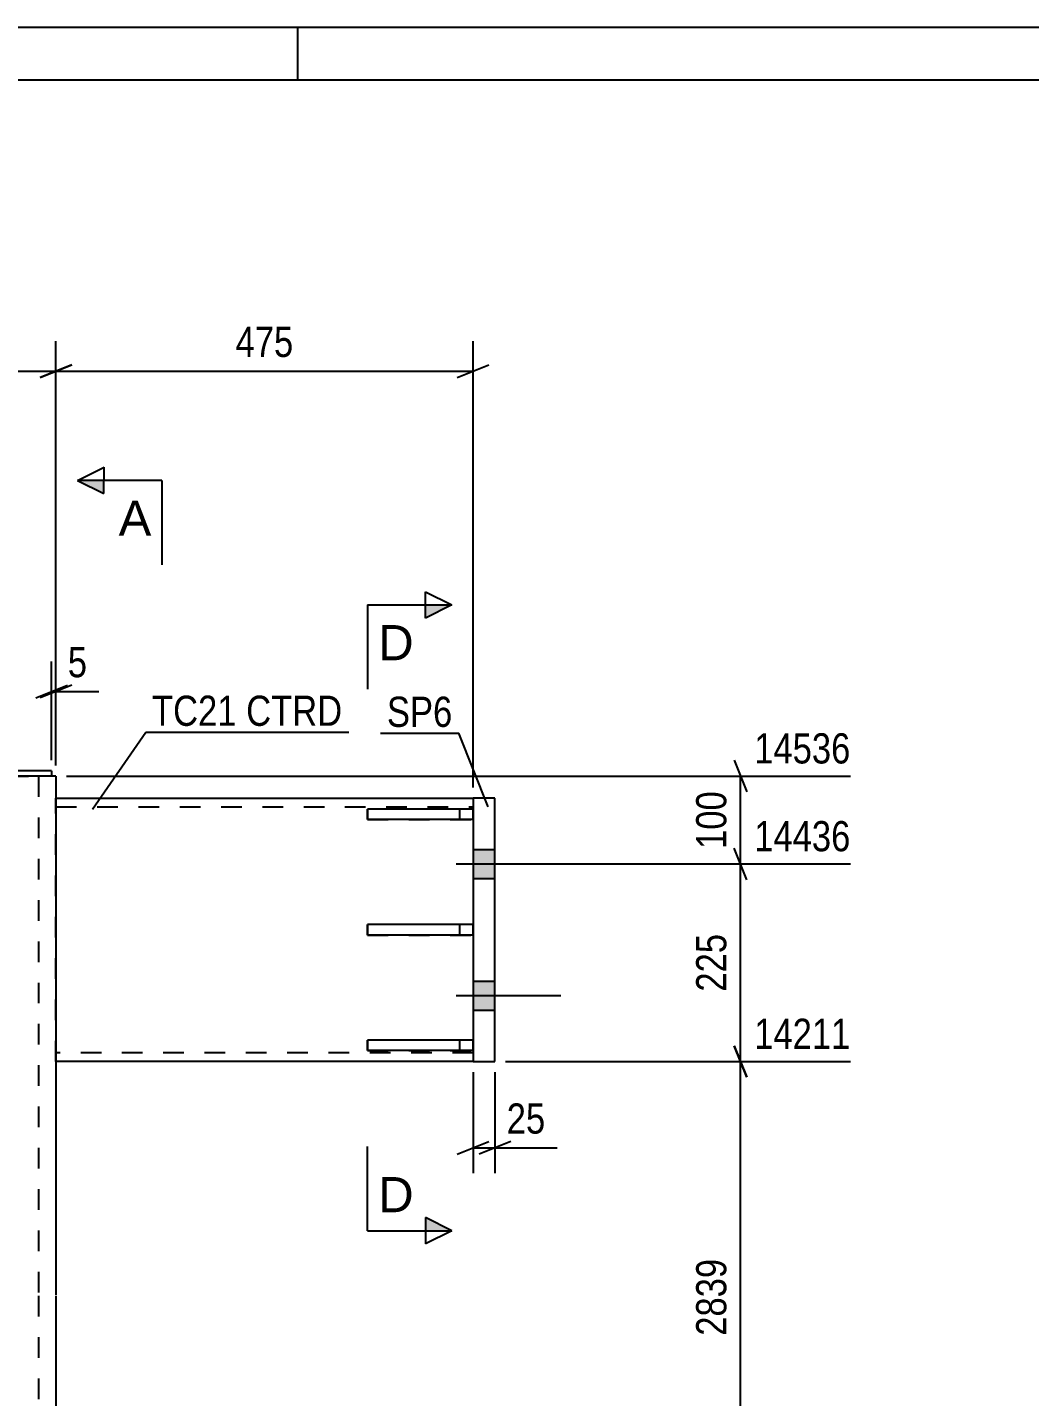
# Model space of a CAD drawing. Header units: millimetres. Extents: x -130 to 464, y -183 to 237.
# Drawn here: x 18.1 to 113.2, y 107.1 to 237 of the extents above; entities that cross this region are included whole.
import ezdxf

# ---------------------------------------------------------------- set-up
doc = ezdxf.new("R2010")
doc.units = ezdxf.units.MM
doc.linetypes.add('DXK_LINE_DOT2', pattern=[3.9198, 1.9599, -1.9599])
doc.styles.add('Arial', font='ARIAL.TTF', dxfattribs={"height": 0.2})
doc.styles.add('Arial Narrow', font='ARIALN.TTF', dxfattribs={"height": 0.2})

# ---------------------------------------------------------------- blocks, each defined once
blk = doc.blocks.new('Unknown-284929020-1134')
at = {"color": 5, "linetype": 'Continuous'}
for p, q in [((463.79, 237.02), (-130.21, 237.02)), ((43.79, 232.02), (43.79, 237.02)), ((458.79, 232.02), (-125.21, 232.02))]:
    blk.add_line(p, q, dxfattribs=at)
blk = doc.blocks.new('Part-284929020-1264 - 1225')
at = {"color": 7, "linetype": 'DXK_LINE_DOT2'}
for p, q in [((60.42, 162.85), (50.42, 162.85)), ((50.42, 162.85), (50.42, 161.85)), ((59.17, 161.85), (59.17, 162.85)), ((60.42, 161.85), (60.42, 162.85)), ((50.42, 161.85), (60.42, 161.85))]:
    blk.add_line(p, q, dxfattribs=at)
blk = doc.blocks.new('Bolt-284929020-1229 - 1225')
at = {"linetype": 'Continuous'}
for points in [[(60.42, 159.02), (60.42, 156.27), (62.5, 156.27), (62.5, 159.02)], [(60.42, 159.02), (60.42, 156.27), (62.5, 156.27), (62.5, 159.02)], [(60.42, 146.52), (60.42, 143.77), (62.5, 143.77), (62.5, 146.52)], [(60.42, 146.52), (60.42, 143.77), (62.5, 143.77), (62.5, 146.52)]]:
    blk.add_hatch(color=1, dxfattribs=at).paths.add_polyline_path(points)
at = {"color": 1, "linetype": 'Continuous'}
for p, q in [((60.42, 159.02), (62.5, 159.02)), ((60.42, 159.02), (62.5, 159.02)), ((58.83, 157.65), (68.75, 157.65)), ((58.83, 157.65), (68.75, 157.65)), ((60.42, 156.27), (62.5, 156.27)), ((60.42, 156.27), (62.5, 156.27)), ((60.42, 146.52), (62.5, 146.52)), ((60.42, 146.52), (62.5, 146.52)), ((58.83, 145.15), (68.75, 145.15)), ((58.83, 145.15), (68.75, 145.15)), ((60.42, 143.77), (62.5, 143.77)), ((60.42, 143.77), (62.5, 143.77))]:
    blk.add_line(p, q, dxfattribs=at)
blk = doc.blocks.new('Part-284929020-1370 - 1225')
at = {"color": 2, "linetype": 'Continuous'}
for p, q in [((20.83, 163.9), (60.42, 163.9)), ((60.42, 138.9), (20.83, 138.9))]:
    blk.add_line(p, q, dxfattribs=at)
at = {"color": 7, "linetype": 'DXK_LINE_DOT2'}
for p, q in [((20.83, 138.9), (20.83, 163.9)), ((60.42, 163.9), (60.42, 138.9)), ((20.83, 163.06), (60.42, 163.06)), ((60.42, 139.73), (20.83, 139.73))]:
    blk.add_line(p, q, dxfattribs=at)
blk = doc.blocks.new('Part-284929020-1233 - 1225')
at = {"color": 2, "linetype": 'Continuous'}
for p, q in [((19.02, 165.98), (-19.02, 165.98)), ((20.83, 165.98), (20.42, 165.98)), ((20.83, 165.98), (20.83, 116.77)), ((20.83, 116.67), (20.83, 29.27))]:
    blk.add_line(p, q, dxfattribs=at)
at = {"color": 7, "linetype": 'DXK_LINE_DOT2'}
for p, q in [((20.42, 165.98), (18.68, 165.98)), ((19.17, 165.98), (19.17, 116.77)), ((19.17, 116.67), (19.17, 29.27))]:
    blk.add_line(p, q, dxfattribs=at)
blk = doc.blocks.new('Part-284929020-1385 - 1225')
at = {"color": 2, "linetype": 'Continuous'}
for p, q in [((-20.42, 166.48), (-3.17, 166.48)), ((-20.42, 166.48), (-20.42, 165.98)), ((20.42, 166.48), (3.16, 166.48)), ((20.42, 166.48), (20.42, 165.98)), ((-20.42, 165.98), (-19.02, 165.98)), ((20.42, 165.98), (19.02, 165.98))]:
    blk.add_line(p, q, dxfattribs=at)
at = {"color": 7, "linetype": 'DXK_LINE_DOT2'}
for p, q in [((-3.17, 166.48), (3.16, 166.48)), ((-19.02, 165.98), (19.02, 165.98))]:
    blk.add_line(p, q, dxfattribs=at)
blk = doc.blocks.new('Part-284929020-1262 - 1225')
at = {"color": 7, "linetype": 'DXK_LINE_DOT2'}
for p, q in [((60.42, 151.9), (50.42, 151.9)), ((50.42, 151.9), (50.42, 150.9)), ((50.42, 150.9), (60.42, 150.9)), ((59.17, 150.9), (59.17, 151.9)), ((60.42, 150.9), (60.42, 151.9))]:
    blk.add_line(p, q, dxfattribs=at)
blk = doc.blocks.new('Part-284929020-1263 - 1225')
at = {"color": 7, "linetype": 'DXK_LINE_DOT2'}
for p, q in [((60.42, 140.94), (50.42, 140.94)), ((50.42, 140.94), (50.42, 139.94)), ((59.17, 139.94), (59.17, 140.94)), ((60.42, 139.94), (60.42, 140.94)), ((50.42, 139.94), (60.42, 139.94))]:
    blk.add_line(p, q, dxfattribs=at)
blk = doc.blocks.new('Part-284929020-1265 - 1225')
at = {"color": 2, "linetype": 'Continuous'}
for p, q in [((60.42, 151.9), (50.42, 151.9)), ((50.42, 150.9), (50.42, 151.9)), ((60.42, 150.9), (50.42, 150.9)), ((60.42, 151.9), (60.42, 150.9))]:
    blk.add_line(p, q, dxfattribs=at)
at = {"color": 7, "linetype": 'DXK_LINE_DOT2'}
blk.add_line((59.17, 150.9), (59.17, 151.9), dxfattribs=at)
blk = doc.blocks.new('Part-284929020-1266 - 1225')
at = {"color": 2, "linetype": 'Continuous'}
for p, q in [((60.42, 140.94), (50.42, 140.94)), ((50.42, 139.94), (50.42, 140.94)), ((60.42, 140.94), (60.42, 139.94)), ((60.42, 139.94), (50.42, 139.94))]:
    blk.add_line(p, q, dxfattribs=at)
at = {"color": 7, "linetype": 'DXK_LINE_DOT2'}
blk.add_line((59.17, 139.94), (59.17, 140.94), dxfattribs=at)
blk = doc.blocks.new('Part-284929020-1267 - 1225')
at = {"color": 2, "linetype": 'Continuous'}
for p, q in [((60.42, 162.85), (50.42, 162.85)), ((50.42, 161.85), (50.42, 162.85)), ((60.42, 162.85), (60.42, 161.85)), ((60.42, 161.85), (50.42, 161.85))]:
    blk.add_line(p, q, dxfattribs=at)
at = {"color": 7, "linetype": 'DXK_LINE_DOT2'}
blk.add_line((59.17, 161.85), (59.17, 162.85), dxfattribs=at)
blk = doc.blocks.new('Part-284929020-1420 - 1225')
at = {"color": 2, "linetype": 'Continuous'}
for p, q in [((60.42, 163.9), (60.42, 138.9)), ((62.5, 163.9), (60.42, 163.9)), ((62.5, 138.9), (62.5, 163.9)), ((60.42, 138.9), (62.5, 138.9))]:
    blk.add_line(p, q, dxfattribs=at)
blk = doc.blocks.new('StraightDimension-284929020-1668 - 1225')
at = {"color": 7, "linetype": 'Continuous'}
for p, q in [((86.41, 156.15), (85.21, 159.15)), ((67.67, 157.65), (96.25, 157.65)), ((85.81, 138.9), (85.81, 157.65)), ((85.21, 140.4), (86.41, 137.4)), ((63.5, 138.9), (96.25, 138.9))]:
    blk.add_line(p, q, dxfattribs=at)
at = {"color": 0}
blk.add_wipeout([(85.06, 151.61), (80.86, 151.61), (80.86, 144.93), (85.06, 144.93)], dxfattribs=at)
at = {"color": 3, "style": 'Arial Narrow'}
blk.add_text('225', height=2.863, rotation=90.0002, dxfattribs=at).set_placement((84.46, 145.53))
at = {"color": 0, "linetype": 'Continuous'}
blk.add_wipeout([(96.85, 158.25), (96.85, 162.45), (86.51, 162.45), (86.51, 158.25)], dxfattribs=at)
at = {"color": 3, "linetype": 'Continuous', "style": 'Arial Narrow'}
blk.add_text('14436', height=2.863, dxfattribs=at).set_placement((87.11, 158.85))
blk = doc.blocks.new('StraightDimension-284929020-1644 - 1225')
at = {"color": 7, "linetype": 'Continuous'}
for p, q in [((86.41, 137.4), (85.21, 140.4)), ((63.5, 138.9), (96.25, 138.9)), ((85.81, 94.17), (85.81, 138.9)), ((85.21, 95.67), (86.41, 92.67)), ((67.67, 94.17), (96.25, 94.17))]:
    blk.add_line(p, q, dxfattribs=at)
at = {"color": 0}
blk.add_wipeout([(85.06, 120.79), (80.86, 120.79), (80.86, 112.28), (85.06, 112.28)], dxfattribs=at)
at = {"color": 3, "style": 'Arial Narrow'}
blk.add_text('2839', height=2.863, rotation=90.0002, dxfattribs=at).set_placement((84.46, 112.88))
at = {"color": 0, "linetype": 'Continuous'}
blk.add_wipeout([(96.85, 139.5), (96.85, 143.7), (86.51, 143.7), (86.51, 139.5)], dxfattribs=at)
at = {"color": 3, "linetype": 'Continuous', "style": 'Arial Narrow'}
blk.add_text('14211', height=2.863, dxfattribs=at).set_placement((87.11, 140.1))
blk = doc.blocks.new('StraightDimension-284929020-1677 - 1225')
at = {"color": 7, "linetype": 'Continuous'}
for p, q in [((85.21, 167.48), (86.41, 164.48)), ((21.83, 165.98), (96.25, 165.98)), ((85.81, 157.65), (85.81, 165.98)), ((86.41, 156.15), (85.21, 159.15)), ((67.67, 157.65), (96.25, 157.65))]:
    blk.add_line(p, q, dxfattribs=at)
at = {"color": 0, "linetype": 'Continuous'}
blk.add_wipeout([(96.85, 166.58), (96.85, 170.78), (86.51, 170.78), (86.51, 166.58)], dxfattribs=at)
at = {"color": 0}
blk.add_wipeout([(85.06, 165.15), (80.86, 165.15), (80.86, 158.47), (85.06, 158.47)], dxfattribs=at)
at = {"color": 3, "linetype": 'Continuous', "style": 'Arial Narrow'}
blk.add_text('14536', height=2.863, dxfattribs=at).set_placement((87.11, 167.18))
at = {"color": 3, "style": 'Arial Narrow'}
blk.add_text('100', height=2.863, rotation=90.0002, dxfattribs=at).set_placement((84.46, 159.07))
blk = doc.blocks.new('StraightDimension-284929020-1687 - 1225')
at = {"color": 7, "linetype": 'Continuous'}
for p, q in [((60.42, 137.9), (60.42, 128.31)), ((62.5, 137.9), (62.5, 128.31)), ((58.92, 130.11), (61.92, 131.31)), ((64, 131.31), (61, 130.11)), ((60.42, 130.71), (62.5, 130.71)), ((62.5, 130.71), (68.41, 130.71)), ((62.5, 130.71), (68.41, 130.71))]:
    blk.add_line(p, q, dxfattribs=at)
at = {"color": 0}
blk.add_wipeout([(67.88, 131.46), (67.88, 135.66), (63.02, 135.66), (63.02, 131.46)], dxfattribs=at)
at = {"color": 3, "style": 'Arial Narrow'}
blk.add_text('25', height=2.863, dxfattribs=at).set_placement((63.62, 132.06))
blk = doc.blocks.new('StraightDimension-284929020-1704 - 1225')
at = {"color": 7, "linetype": 'Continuous'}
for p, q in [((-20.83, 166.98), (-20.83, 207.25)), ((20.83, 166.98), (20.83, 207.25)), ((-19.33, 205), (-22.33, 203.8)), ((-20.83, 204.4), (20.83, 204.4)), ((19.33, 203.8), (22.33, 205))]:
    blk.add_line(p, q, dxfattribs=at)
at = {"color": 0}
blk.add_wipeout([(3.34, 205.15), (3.34, 209.35), (-3.34, 209.35), (-3.34, 205.15)], dxfattribs=at)
at = {"color": 3, "style": 'Arial Narrow'}
blk.add_text('500', height=2.863, dxfattribs=at).set_placement((-2.74, 205.75))
blk = doc.blocks.new('StraightDimension-284929020-1714 - 1225')
at = {"color": 7, "linetype": 'Continuous'}
for p, q in [((20.83, 166.98), (20.83, 207.25)), ((60.42, 164.9), (60.42, 207.25)), ((22.33, 205), (19.33, 203.8)), ((20.83, 204.4), (60.42, 204.4)), ((58.92, 203.8), (61.92, 205))]:
    blk.add_line(p, q, dxfattribs=at)
at = {"color": 0}
blk.add_wipeout([(43.97, 205.15), (43.97, 209.35), (37.28, 209.35), (37.28, 205.15)], dxfattribs=at)
at = {"color": 3, "style": 'Arial Narrow'}
blk.add_text('475', height=2.863, dxfattribs=at).set_placement((37.88, 205.75))
blk = doc.blocks.new('StraightDimension-284929020-1761 - 1225')
at = {"color": 7, "linetype": 'Continuous'}
for p, q in [((20.42, 167.48), (20.42, 176.86)), ((20.83, 166.98), (20.83, 176.86)), ((18.92, 173.41), (21.92, 174.61)), ((22.33, 174.61), (19.33, 173.41)), ((20.42, 174.01), (20.83, 174.01)), ((20.83, 174.01), (24.91, 174.01)), ((20.83, 174.01), (24.91, 174.01))]:
    blk.add_line(p, q, dxfattribs=at)
at = {"color": 0}
blk.add_wipeout([(24.39, 174.76), (24.39, 178.96), (21.36, 178.96), (21.36, 174.76)], dxfattribs=at)
at = {"color": 3, "style": 'Arial Narrow'}
blk.add_text('5', height=2.86, dxfattribs=at).set_placement((21.96, 175.36))
blk = doc.blocks.new('Mark-284929020-1366 - 1225')
at = {"color": 0}
for points in [[(37.99, 170.75), (37.99, 173.75), (29.95, 173.75), (29.95, 170.75)], [(48.02, 170.75), (48.02, 173.75), (38.89, 173.75), (38.89, 170.75)]]:
    blk.add_wipeout(points, dxfattribs=at)
for points in [[(37.99, 170.75), (37.99, 173.75), (29.95, 173.75), (29.95, 170.75)], [(48.02, 170.75), (48.02, 173.75), (38.89, 173.75), (38.89, 170.75)]]:
    blk.add_wipeout(points, dxfattribs=at)
at = {"color": 30, "linetype": 'Continuous'}
for p, q in [((24.3, 162.84), (29.35, 170.15)), ((29.35, 170.15), (48.62, 170.15))]:
    blk.add_line(p, q, dxfattribs=at)
at = {"color": 3, "style": 'Arial Narrow'}
for s, p in [('TC21', (29.95, 170.75)), ('CTRD', (38.89, 170.75))]:
    blk.add_text(s, height=2.863, dxfattribs=at).set_placement(p)
blk = doc.blocks.new('Mark-284929020-1416 - 1225')
at = {"color": 0}
blk.add_wipeout([(58.46, 170.65), (58.46, 173.65), (52.25, 173.65), (52.25, 170.65)], dxfattribs=at)
blk.add_wipeout([(58.46, 170.65), (58.46, 173.65), (52.25, 173.65), (52.25, 170.65)], dxfattribs=at)
at = {"color": 30, "linetype": 'Continuous'}
for p in [(51.65, 170.05), (61.87, 163.07)]:
    blk.add_line(p, (59.06, 170.05), dxfattribs=at)
at = {"color": 3, "style": 'Arial Narrow'}
blk.add_text('SP6', height=2.863, dxfattribs=at).set_placement((52.25, 170.65))
blk = doc.blocks.new('SectionMark-284929020-1982 - 1225')
at = {"linetype": 'Continuous'}
blk.add_hatch(color=6, dxfattribs=at).paths.add_polyline_path([(25.39, 194.03), (25.39, 192.78), (22.89, 194.04)])
at = {"color": 6, "linetype": 'Continuous'}
for p, q in [((22.89, 194.04), (25.4, 195.28)), ((25.39, 192.78), (25.4, 195.28)), ((30.89, 194.03), (22.89, 194.04)), ((22.89, 194.04), (25.39, 192.78)), ((30.89, 194.03), (30.89, 186.03))]:
    blk.add_line(p, q, dxfattribs=at)
at = {"color": 0, "linetype": 'Continuous'}
blk.add_wipeout([(29.89, 188.78), (29.89, 192.28), (26.78, 192.28), (26.78, 188.78)], dxfattribs=at)
at = {"color": 3, "linetype": 'Continuous', "style": 'Arial'}
blk.add_text('A', height=3.34, rotation=-0.0115, dxfattribs=at).set_placement((26.78, 188.78))
blk = doc.blocks.new('SectionMark-284929020-1990 - 1225')
at = {"linetype": 'Continuous'}
for points in [[(55.92, 180.97), (55.92, 182.22), (58.42, 182.22)], [(55.92, 122.85), (55.92, 124.1), (58.42, 122.85)]]:
    blk.add_hatch(color=6, dxfattribs=at).paths.add_polyline_path(points)
at = {"color": 6, "linetype": 'Continuous'}
for p, q in [((55.92, 180.97), (55.92, 183.47)), ((55.92, 183.47), (58.42, 182.22)), ((50.42, 182.22), (50.42, 174.22)), ((50.42, 182.22), (58.42, 182.22)), ((58.42, 182.22), (55.92, 180.97)), ((50.42, 122.85), (50.42, 130.85)), ((58.42, 122.85), (55.92, 124.1)), ((55.92, 124.1), (55.92, 121.6)), ((50.42, 122.85), (58.42, 122.85)), ((58.42, 122.85), (55.92, 121.6))]:
    blk.add_line(p, q, dxfattribs=at)
at = {"color": 0, "linetype": 'Continuous'}
for points in [[(54.79, 176.97), (54.79, 180.47), (51.42, 180.47), (51.42, 176.97)], [(54.79, 124.6), (54.79, 128.1), (51.42, 128.1), (51.42, 124.6)]]:
    blk.add_wipeout(points, dxfattribs=at)
at = {"color": 3, "linetype": 'Continuous', "style": 'Arial'}
for p in [(51.42, 176.97), (51.42, 124.6)]:
    blk.add_text('D', height=3.34, dxfattribs=at).set_placement(p)

msp = doc.modelspace()

# ---------------------------------------------------------------- block references
for name in ['Unknown-284929020-1134', 'Part-284929020-1233 - 1225', 'Part-284929020-1385 - 1225', 'Part-284929020-1370 - 1225', 'Part-284929020-1420 - 1225', 'Part-284929020-1264 - 1225', 'Part-284929020-1267 - 1225', 'Bolt-284929020-1229 - 1225', 'Part-284929020-1262 - 1225', 'Part-284929020-1265 - 1225', 'Part-284929020-1263 - 1225', 'Part-284929020-1266 - 1225']:
    msp.add_blockref(name, (0, 0))

# ---------------------------------------------------------------- next in the draw order: block references
msp.add_blockref('StraightDimension-284929020-1668 - 1225', (0, 0))

# ---------------------------------------------------------------- next in the draw order: block references
for name in ['StraightDimension-284929020-1677 - 1225', 'StraightDimension-284929020-1644 - 1225']:
    msp.add_blockref(name, (0, 0))

# ---------------------------------------------------------------- next in the draw order: block references
for name in ['StraightDimension-284929020-1704 - 1225', 'StraightDimension-284929020-1687 - 1225']:
    msp.add_blockref(name, (0, 0))

# ---------------------------------------------------------------- next in the draw order: block references
msp.add_blockref('StraightDimension-284929020-1714 - 1225', (0, 0))

# ---------------------------------------------------------------- next in the draw order: block references
for name in ['StraightDimension-284929020-1761 - 1225', 'Mark-284929020-1416 - 1225']:
    msp.add_blockref(name, (0, 0))

# ---------------------------------------------------------------- next in the draw order: block references
for name in ['SectionMark-284929020-1990 - 1225', 'Mark-284929020-1366 - 1225']:
    msp.add_blockref(name, (0, 0))

# ---------------------------------------------------------------- next in the draw order: block references
msp.add_blockref('SectionMark-284929020-1982 - 1225', (0, 0))

doc.saveas('drawing.dxf')
